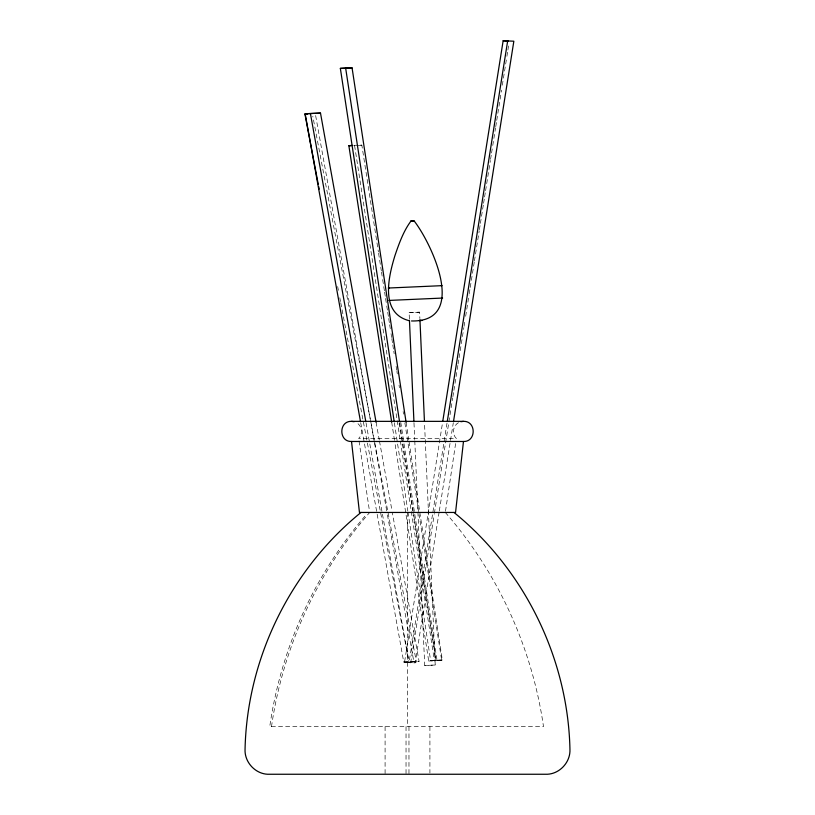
<?xml version="1.0" encoding="UTF-8"?>
<svg xmlns="http://www.w3.org/2000/svg" width="815" height="815" viewBox="0 0 815 815"><rect width="100%" height="100%" fill="white"/><g stroke="black" fill="none" stroke-linecap="round" stroke-linejoin="round"><path stroke-width="0.61" stroke-dasharray="4.08 3.06" d="M445.499 511.199L455.982 441.027M439.112 512.197L415.202 662.911L404.495 662.452L442.565 422.567M404.495 662.452L409.038 662.452L447.109 422.567M410.648 662.911L434.171 514.713M434.364 513.45L448.719 423.026M448.912 421.773L452.702 397.903M452.906 396.65L453.7 391.628M453.904 390.365L455.891 377.814M456.094 376.55L457.887 365.252M458.081 363.989L458.886 358.967M459.079 357.714L463.867 327.569M464.061 326.316L464.856 321.293M465.66 316.271L469.043 294.918M469.246 293.655L470.041 288.632M470.245 287.379L474.228 262.257M474.422 261.004L479.21 230.859M479.414 229.606L480.208 224.583M480.402 223.32L483.397 204.484M483.59 203.23L484.395 198.208M484.589 196.945L485.383 191.922M485.587 190.669L490.365 160.524M490.569 159.271L491.363 154.249M491.567 152.986L492.566 146.71M492.759 145.457L495.551 127.874M495.754 126.61L496.549 121.588M496.743 120.335L501.531 90.19M502.325 85.168L506.716 57.539M506.91 56.276L507.704 51.253M507.908 50L508.906 43.725M439.316 510.944L453.262 423.026M271.507 726.644C282.774 647.752 317.259 572.466 369.684 512.452M458.448 422.7C452.865 425.787 451.775 434.1 456.359 438.521L358.641 438.521C363.225 434.1 362.135 425.787 356.552 422.7M409.395 318.991L409.11 312.644L414.356 312.339L419.613 312.186L419.888 318.533M419.613 312.186L409.11 312.644M414.784 440.834L424.707 665.478L435.21 665.02L424.493 422.598M407.989 512.136L430.605 660.476L442.321 659.987L408.977 441.241M442.321 659.987L428.7 661.026L395.01 443.574M353.669 145.314L361.84 145.131L378.394 251.967M361.84 145.131L354.606 145.681L400.175 439.805M428.7 661.026L441.689 660.476L419.093 514.673M360.739 422.924L403.731 662.004L419.083 661.342L392.3 512.39M403.731 662.004L419.083 661.342M340.762 302.793L409.038 662.452L416.404 662.004L312.797 116.25M430.605 660.476L441.689 660.476M435.21 665.02L424.707 665.478M409.038 662.452L415.202 662.911M445.316 512.452C497.741 572.466 532.226 647.752 543.493 726.644L269.745 726.644A413.939 413.939 0 0 1 366.485 514.346M337.675 286.554L338.388 290.303M339.814 297.791L340.527 301.54M376.092 422.262L379.25 439.794M379.474 441.037L392.076 511.137M315.639 115.598L374.391 442.29M374.615 443.543L387.217 513.644M387.441 514.897L413.776 661.342M366.047 422.924L409.038 662.004M378.588 253.231L381.318 270.825M381.512 272.078L382.48 278.363M382.673 279.627L384.425 290.935M384.629 292.198L385.403 297.22M385.597 298.473L386.575 304.759M386.768 306.022L387.543 311.045M387.736 312.308L388.521 317.33M388.714 318.594L389.488 323.616M389.692 324.869L390.273 328.649M391.047 333.671L391.638 337.441M391.832 338.704L392.606 343.726M392.799 344.99L393.584 350.012M393.777 351.265L394.165 353.781M396.11 366.353L396.701 370.122M396.895 371.385L397.282 373.891M399.034 385.21L399.421 387.726M403.13 411.606L403.517 414.122M404.882 422.914L418.9 513.419M399.126 422.914L412.757 510.903M412.95 512.156L435.933 660.476L413.704 514.652M400.379 441.068L434.456 661.026M391.699 422.211L394.817 442.321M406.104 422.394L408.784 439.988M400.776 422.394L403.843 442.504M404.026 443.757L436.983 659.987M399.717 422.883L413.511 513.399M394.389 422.883L407.806 510.883M359.018 441.027L369.501 511.199M413.989 423.066L414.723 439.56M429.913 726.644L429.913 772.997M408.967 726.644L408.967 774.25M407.5 512.452L407.5 726.644M406.033 726.644L406.033 774.25M385.088 726.644L385.088 774.25"/><path stroke-width="1.22" d="M463.47 441.475L455.554 512.452L359.446 512.452L351.53 441.475C338.602 441.964 338.602 420.856 351.53 421.355L463.47 421.355C476.398 420.856 476.398 441.964 463.47 441.475L351.53 441.475M442.759 421.314L503.15 40.75L513.847 41.208L453.466 421.773M447.303 421.314L507.694 40.75M411.483 320.967C468.004 322.231 432.633 244.897 414.163 220.967C413.103 221.099 412.023 221.028 410.954 221.089C403.547 230.94 398.943 243.797 394.918 255.706C388.409 276.906 379.882 312.96 408.906 320.631M361.014 512.452C290.385 569.766 246.996 658.561 245.05 749.494C244.5 762.005 254.983 773.598 267.503 774.25L547.497 774.25C560.017 773.598 570.5 762.005 569.95 749.494C568.004 658.561 524.616 569.766 453.986 512.452M389.244 287.889L388.337 288.031L442.056 285.657L441.139 285.596M460.872 421.691L463.47 421.355M394.195 421.63L340.354 68.379L352.07 67.879L406.104 422.394M340.354 68.379L352.07 67.879M391.699 422.211L348.851 145.681L352.467 145.406M360.515 421.671L305.146 113.754L320.499 113.102L376.092 422.262M305.146 113.754L320.499 113.102M307.418 114.059L304.963 114.212L318.237 184.149M419.389 320.529L422.089 320.478M414.163 220.967L410.465 221.14M348.851 145.681L351.153 145.681M441.689 297.995L442.606 298.056L388.887 300.429M503.15 40.75L508.071 41.117M351.53 421.355L354.128 421.691M318.716 186.645L319.185 189.141M310.454 113.754L365.823 421.671M345.692 68.379L399.523 421.63M419.949 319.796L424.442 421.335M409.446 320.264L413.939 421.793"/></g></svg>
